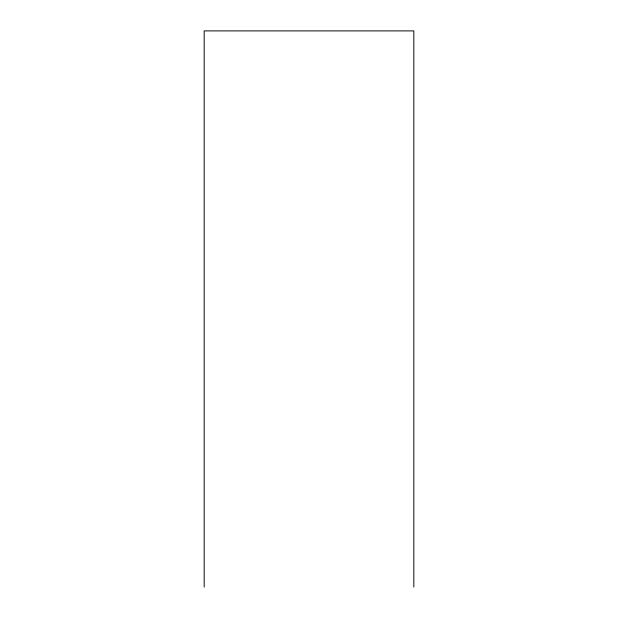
<?xml version="1.0" encoding="UTF-8"?>
<svg xmlns="http://www.w3.org/2000/svg" width="618" height="618" viewBox="0 0 618 618"><rect width="100%" height="100%" fill="white"/><g stroke="black" fill="none" stroke-linecap="round" stroke-linejoin="round"><path stroke-width="0.93" d="M413.821 587.1L413.821 30.9L204.179 30.9L204.179 587.1"/></g></svg>
